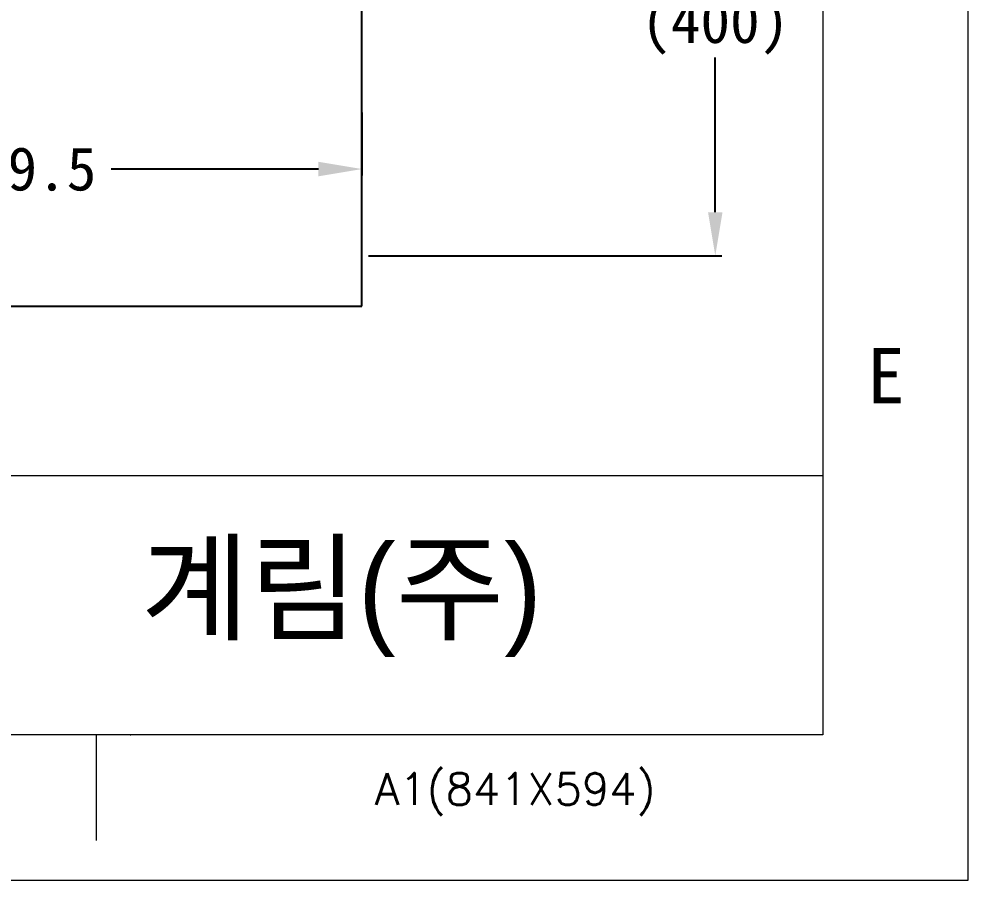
# Model space of a CAD drawing. Header units: millimetres. Extents: x 3350 to 4191, y 133 to 728.
# Drawn here: x 4059.7 to 4190.5, y 133 to 251.7 of the extents above; entities that cross this region are included whole.
import ezdxf

# ---------------------------------------------------------------- set-up
doc = ezdxf.new("R2010")
doc.units = ezdxf.units.MM
doc.linetypes.add('CENTERX2', pattern=[101.6, 63.5, -12.7, 12.7, -12.7])
doc.layers.add('DIM', color=5, linetype='Continuous', lineweight=9)
doc.layers.add('FORM', color=7, linetype='Continuous', lineweight=13)
doc.layers.add('TEXT', color=2, linetype='Continuous')
doc.layers.add('벽', color=2, linetype='Continuous')
doc.styles.add('ROMANS', font='romans')
doc.dimstyles.new('겸용-샤워욕조용1', dxfattribs={"dimscale": 0.6, "dimtxt": 10, "dimasz": 10, "dimexe": 1.5, "dimexo": 1.5, "dimgap": 2, "dimtad": 0, "dimtih": 1, "dimtoh": 1, "dimdec": 1, "dimdsep": 46, "dimtxsty": 'Standard', "dimcen": 2.5, "dimclrd": 5, "dimclre": 5, "dimclrt": 5, "dimadec": 1, "dimazin": 2, "dimtfac": 1, "dimtdec": 1, "dimtmove": 0, "dimatfit": 3, "dimfxl": 1.25, "dimarcsym": 0})

# ---------------------------------------------------------------- blocks, each defined once
blk = doc.blocks.new('*D65')
at = {"layer": 'Defpoints', "color": 0, "lineweight": 18, "transparency": 16777216}
for p in [(4017.48, 239.73), (4106.99, 239.73), (4106.99, 231.05)]:
    blk.add_point(p, dxfattribs=at)
at = {"layer": 'DIM', "color": 5, "lineweight": -2, "transparency": 16777216}
for p, q in [((4017.48, 238.83), (4017.48, 230.15)), ((4106.99, 238.83), (4106.99, 230.15)), ((4023.48, 231.05), (4052.03, 231.05)), ((4100.99, 231.05), (4072.43, 231.05))]:
    blk.add_line(p, q, dxfattribs=at)
at = {"layer": 'DIM', "color": 5, "lineweight": 18, "transparency": 16777216}
for points in [[(4023.48, 232.05), (4023.48, 230.05), (4017.48, 231.05)], [(4100.99, 232.05), (4100.99, 230.05), (4106.99, 231.05)]]:
    blk.add_solid(points, dxfattribs=at)
at = {"layer": 'DIM', "color": 5, "transparency": 16777216, "insert": (4062.23, 231.05), "char_height": 6, "attachment_point": 5}
blk.add_mtext('89.5', dxfattribs=at)
blk = doc.blocks.new('*D70')
at = {"layer": 'Defpoints', "color": 0, "lineweight": 18, "transparency": 16777216}
for p in [(4151.18, 282.16), (4106.99, 219.1), (4155.68, 219.1)]:
    blk.add_point(p, dxfattribs=at)
at = {"layer": 'DIM', "color": 5, "lineweight": -2, "transparency": 16777216}
for p, q in [((4152.08, 282.16), (4156.58, 282.16)), ((4155.68, 276.16), (4155.68, 254.83)), ((4155.68, 225.1), (4155.68, 246.43)), ((4107.89, 219.1), (4156.58, 219.1))]:
    blk.add_line(p, q, dxfattribs=at)
at = {"layer": 'DIM', "color": 5, "lineweight": 18, "transparency": 16777216}
for points in [[(4154.68, 276.16), (4156.68, 276.16), (4155.68, 282.16)], [(4154.68, 225.1), (4156.68, 225.1), (4155.68, 219.1)]]:
    blk.add_solid(points, dxfattribs=at)
at = {"layer": 'DIM', "color": 5, "transparency": 16777216, "insert": (4155.68, 250.63), "char_height": 6, "attachment_point": 5}
blk.add_mtext('(400)', dxfattribs=at)

msp = doc.modelspace()

# ---------------------------------------------------------------- linework, layer by layer
at = {"layer": 'FORM', "color": 7, "linetype": 'Continuous'}
for p, q in [((4190.51, 133.04), (4190.51, 727.75)), ((4170.49, 707.73), (4170.49, 153.07)), ((4170.49, 153.07), (3369.53, 153.07)), ((4070.37, 153.07), (4070.37, 138.51)), ((3349.51, 133.04), (4190.51, 133.04))]:
    msp.add_line(p, q, dxfattribs=at)
at = {"layer": 'FORM'}
msp.add_line((3525.67, 188.82), (4170.49, 188.82), dxfattribs=at)
msp.add_point((4075.08, 153.07), dxfattribs=at)
at = {"layer": '벽'}
for p, q in [((4106.99, 212.14), (4106.99, 668.65)), ((3429.14, 212.14), (4106.99, 212.14))]:
    msp.add_line(p, q, dxfattribs=at)

# ---------------------------------------------------------------- texts
at = {"layer": 'FORM', "insert": (4179.19, 202.58), "char_height": 7.63, "attachment_point": 5}
msp.add_mtext_dynamic_manual_height_columns('E', width=10.0119, gutter_width=12.51, heights=[0], dxfattribs=at)
at = {"layer": 'TEXT', "style": 'ROMANS'}
msp.add_text('A1(841X594)', height=4.3802, dxfattribs=at).set_placement((4108.78, 143.4))
at = {"layer": 'TEXT', "linetype": 'CENTERX2', "insert": (4104.16, 171.52), "char_height": 11.9189, "attachment_point": 5}
msp.add_mtext_dynamic_manual_height_columns('{\\fHYGothic-Medium|b0|i0|c129|p18;계림(주)}', width=143.0272, gutter_width=29.8, heights=[0], dxfattribs=at)

# ---------------------------------------------------------------- dimensions: what is measured, and where the dimension line sits
at = {"layer": 'DIM', "color": 5}
dim = msp.add_linear_dim(base=(4155.68, 219.1), p1=(4151.18, 282.16), p2=(4106.99, 219.1), angle=90, text='(400)', dimstyle='겸용-샤워욕조용1', dxfattribs=at)
dim.commit()
dim.dimension.update_dxf_attribs({"geometry": '*D70', "text_midpoint": (4155.68, 250.63)})
dim = msp.add_linear_dim(base=(4106.99, 231.05), p1=(4017.48, 239.73), p2=(4106.99, 239.73), dimstyle='겸용-샤워욕조용1', dxfattribs=at)
dim.commit()
dim.dimension.update_dxf_attribs({"geometry": '*D65', "text_midpoint": (4062.23, 231.05)})

doc.saveas('drawing.dxf')
